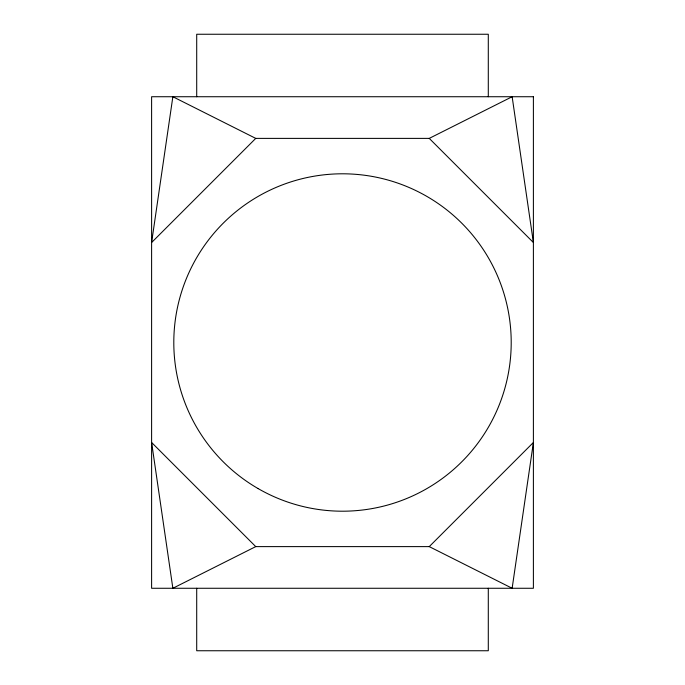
<?xml version="1.0" encoding="UTF-8"?>
<svg xmlns="http://www.w3.org/2000/svg" width="685" height="685" viewBox="0 0 685 685"><rect width="100%" height="100%" fill="white"/><g stroke="black" fill="none" stroke-linecap="round" stroke-linejoin="round"><path stroke-width="1.03" d="M255.745 138.387L151.608 242.524L172.86 96.731L255.745 138.387L429.255 138.387L512.14 96.731L533.392 242.524L429.255 138.387M429.255 546.613L533.392 442.476L512.14 588.269L429.255 546.613L255.745 546.613L172.86 588.269L151.608 442.476L255.745 546.613M488.294 96.731L488.294 34.25L196.706 34.25L196.706 96.731M488.294 588.269L488.294 650.75L196.706 650.75L196.706 588.269M533.392 96.731L151.608 96.731L151.608 588.269L533.392 588.269L533.392 96.731M258.151 488.602A168.707 168.707 0 0 0 511.207 342.5A168.707 168.707 0 0 0 258.151 196.398A168.707 168.707 0 0 0 258.151 488.602"/></g></svg>
